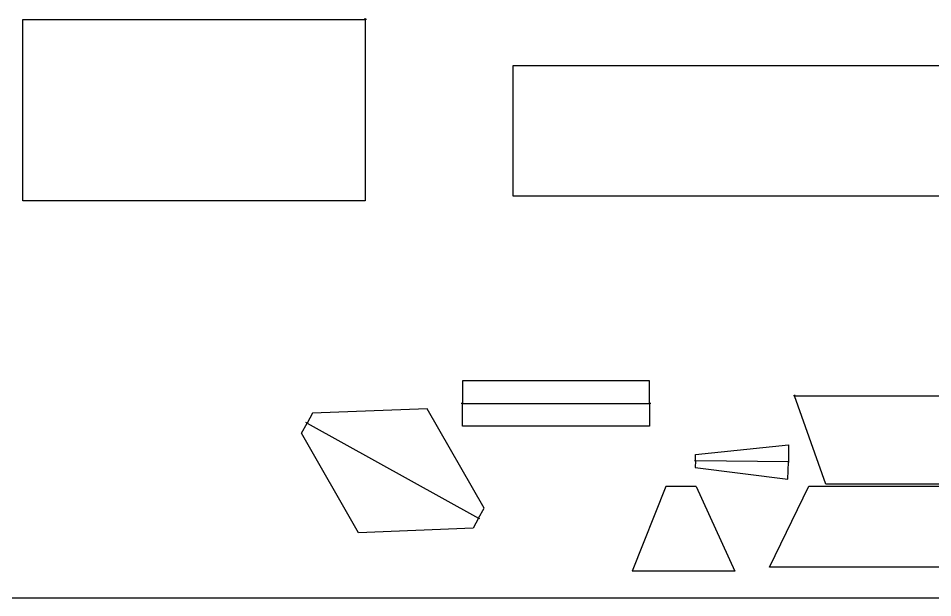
# Model space of a CAD drawing. Extents: x -20454 to 61677, y -13032 to 8789.
# Drawn here: x 30290 to 35195, y 9 to 3118 of the extents above; entities that cross this region are included whole.
import ezdxf

# ---------------------------------------------------------------- set-up
doc = ezdxf.new("R2010")
doc.units = 0
doc.layers.get('0').update_dxf_attribs({"linetype": 'CONTINUOUS'})

msp = doc.modelspace()

# ---------------------------------------------------------------- linework, layer by layer
for p, q in [((30313.8, 2139.4), (30313.8, 3111.4)), ((30313.8, 3111.4), (32150.8, 3111.4)), ((32150.8, 3111.4), (32150.8, 3118.4)), ((32157.8, 3111.4), (32150.8, 3111.4)), ((32150.8, 3111.4), (32150.8, 2139.4)), ((32945.1, 2163.5), (32945.1, 2865.5)), ((32945.1, 2865.5), (35698.1, 2865.5)), ((35698.1, 2163.5), (32945.1, 2163.5)), ((32150.8, 2139.4), (30313.8, 2139.4)), ((33675.6, 1173.4), (32673.6, 1173.4)), ((32673.6, 1173.4), (32673.6, 1051.4)), ((33675.6, 1051.4), (33675.6, 1173.4)), ((34453.7, 1092.6), (34448.7, 1092.6)), ((34453.7, 1097.6), (34453.7, 1092.6)), ((34453.7, 1092.6), (35919.5, 1092.6)), ((34621.8, 619.4), (34453.7, 1092.6)), ((32673.6, 1051.4), (32666.6, 1051.4)), ((32673.6, 929.4), (32673.6, 1051.4)), ((32673.6, 1051.4), (33675.6, 1051.4)), ((33682.6, 1051.4), (33675.6, 1051.4)), ((33675.6, 1051.4), (33675.6, 929.4)), ((31869.1, 999.4), (31839.3, 945.6)), ((32483.5, 1023), (31869.1, 999.4)), ((32789.3, 489.5), (32483.5, 1023)), ((31809.4, 891.7), (31839.3, 945.6)), ((31839.3, 945.6), (31833.1, 949)), ((31839.3, 945.6), (32759.4, 435.6)), ((32115.1, 358.2), (31809.4, 891.7)), ((33675.6, 929.4), (32673.6, 929.4)), ((33922.3, 777.7), (34420.9, 829.6)), ((34420.9, 829.6), (34420.9, 737.9)), ((33922.3, 743.2), (33917.3, 743.2)), ((33922.3, 743.2), (33921.6, 708.7)), ((33922.3, 743.2), (33922.3, 777.7)), ((34420.9, 737.9), (33922.3, 743.2)), ((34419, 646.2), (34420.9, 737.9)), ((34420.9, 737.9), (34425.9, 737.9)), ((33921.6, 708.7), (34419, 646.2)), ((33763.2, 605.4), (33582.6, 151.8)), ((33926.2, 605.4), (33763.2, 605.4)), ((33926.2, 605.4), (34134.6, 151.8)), ((34320.2, 172.8), (34530.8, 608.8)), ((34530.8, 608.8), (35717.7, 608.8)), ((35751.4, 619.4), (34621.8, 619.4)), ((32759.4, 435.6), (32789.3, 489.5)), ((32759.4, 435.6), (32729.6, 381.8)), ((32765.5, 432.2), (32759.4, 435.6)), ((32729.6, 381.8), (32115.1, 358.2)), ((34134.6, 151.8), (33582.6, 151.8)), ((35928.4, 172.8), (34320.2, 172.8)), ((26832.1, 9.4), (36196.1, 9.4))]:
    msp.add_line(p, q)

doc.saveas('drawing.dxf')
